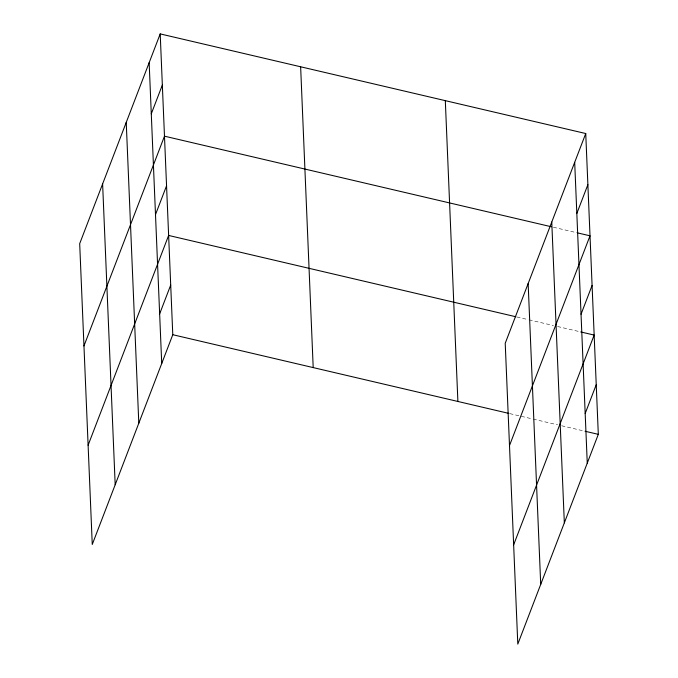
<?xml version="1.0" encoding="UTF-8"?>
<svg xmlns="http://www.w3.org/2000/svg" width="678" height="678" viewBox="0 0 678 678"><rect width="100%" height="100%" fill="white"/><g stroke="black" fill="none" stroke-linecap="round" stroke-linejoin="round"><path stroke-width="0.51" stroke-dasharray="3.39 2.54" d="M553.384 227.232L576.783 232.715M516.822 316.973L528.018 319.592M529.035 319.83L553.46 325.55M557.528 326.499L580.936 331.983M509.78 413.622L532.171 418.86M533.188 419.097L557.604 424.818M561.681 425.767L584.063 431.013"/><path stroke-width="1.02" d="M160.203 33.9L79.69 243.656L92.259 544.468L172.78 334.712L160.203 33.9L585.741 133.532L598.31 434.344L517.797 644.1L505.22 343.288L585.741 133.532M151.287 113.828L162.347 85.038M83.962 345.933L164.483 136.176L551.35 226.757M155.499 214.604L166.551 185.806M88.115 445.2L168.627 235.444L515.805 316.736M159.652 313.872L170.703 285.074M576.825 213.468L587.877 184.67M509.5 445.565L590.013 235.808L577.8 232.952M581.038 314.236L592.089 285.446M513.644 544.832L594.165 335.076L580.936 331.983M585.182 413.504L596.233 384.714M172.78 334.712L508.763 413.377M585.08 431.25L598.31 434.344M574.69 162.33L587.258 463.142M551.765 222.045L564.333 522.857M528.145 283.574L540.713 584.385M445.31 100.658L457.887 401.469M300.634 66.783L313.202 367.595M149.152 62.69L161.72 363.501M126.235 122.413L138.804 423.225M102.615 183.933L115.184 484.745"/></g></svg>
